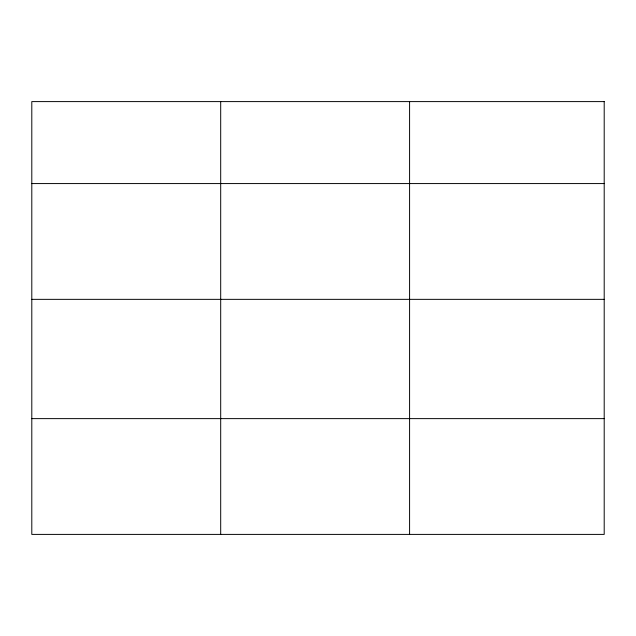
<?xml version="1.0" encoding="UTF-8"?>
<svg xmlns="http://www.w3.org/2000/svg" width="636" height="636" viewBox="0 0 636 636"><rect width="100%" height="100%" fill="white"/><g stroke="black" fill="none" stroke-linecap="round" stroke-linejoin="round"><path stroke-width="0.95" d="M31.8 183.573L604.2 183.573M31.8 299.349L604.2 299.349M31.8 418.623L604.2 418.623M409.584 101.601L409.584 534.399M220.692 101.601L220.692 534.399M604.2 101.601L31.8 101.601L31.8 534.399L604.2 534.399L604.2 101.601"/></g></svg>
